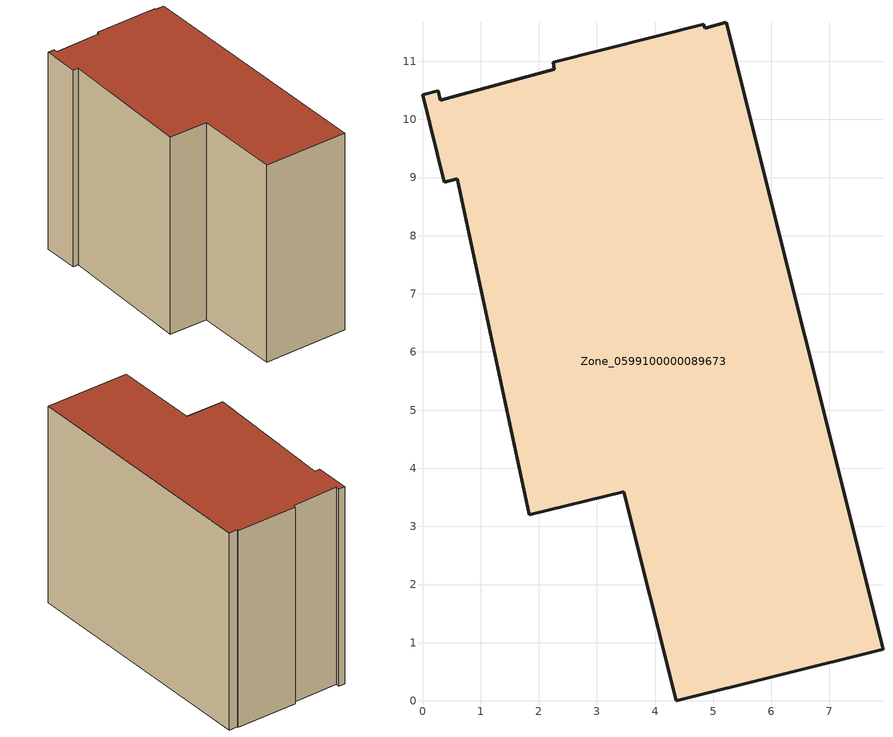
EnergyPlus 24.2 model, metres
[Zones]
Zone_0599100000089673
 floor ground (C_G): 4.84,11.64 4.86,11.57 5.22,11.67 7.92,0.89 4.36,0 3.46,3.6 1.84,3.2 0.6,8.98 0.38,8.92 0,10.42 0.28,10.49 0.31,10.33 2.27,10.87 2.25,10.99 z0
 wall outside (C_F): 4.36,0 7.92,0.89 5.22,11.67 4.86,11.57 4.84,11.64 2.25,10.99 2.27,10.87 0.31,10.33 0.28,10.49 0,10.42 0.38,8.92 0.6,8.98 1.84,3.2 3.46,3.6 4.36,0 z0:8.68
 roof outside (C_R): 4.86,11.57 4.84,11.64 2.25,10.99 2.27,10.87 0.31,10.33 0.28,10.49 0,10.42 0.38,8.92 0.6,8.98 1.84,3.2 3.46,3.6 4.36,0 7.92,0.89 5.22,11.67 z8.68
[BUILDING]
Pand.0599100000089673: North Axis=0; Terrain=City; Loads Convergence Tolerance Value=0.04; Temperature Convergence Tolerance Value=0.4; Solar Distribution=FullExterior; Maximum Number of Warmup Days=25; Minimum Number of Warmup Days=1
[Site:Location]
Rotterdam.The.Hague.AP_ZH_NLD Design_Conditions: Latitude=51.96; Longitude=4.45; Time Zone=1; Elevation=-4.5
[SITE:GROUNDTEMPERATURE:BUILDINGSURFACE]
18, 18, 18, 18, 18, 18, 18, 18, 18, 18, 18, 18
[MATERIAL] Thermal Absorptance=0.9; Solar Absorptance=0.7; Visible Absorptance=0.7
Name | Roughness | Thickness | Conductivity | Density | Specific Heat
G.TC.1992-2005 | MediumSmooth | 0.15 | 0.06 | 540 | 1210
F.TC.1992-2005 | Rough | 0.3 | 0.12 | 1920 | 840
R.TC.1992-2005 | MediumRough | 0.2 | 0.08 | 1500 | 1000
[CONSTRUCTION]
C_G: G.TC.1992-2005
C_F: F.TC.1992-2005
C_R: R.TC.1992-2005
[ZONE]
Zone_0599100000089673: Type=1; Multiplier=1; Ceiling Height=Autocalculate; Volume=Autocalculate; Floor Area=autocalculate; Part of Total Floor Area=Yes
[ZONEINFILTRATION:DESIGNFLOWRATE]
Infil_Zone_0599100000089673: Zone or ZoneList or Space or SpaceList=Zone_0599100000089673; Schedule=AlwaysOn; Design Flow Rate Calculation Method=Flow/Area; Flow Rate per Floor Area=0.0015; Constant Term Coefficient=1; Temperature Term Coefficient=0; Velocity Term Coefficient=0; Velocity Squared Term Coefficient=0
[HVACTEMPLATE:ZONE:IDEALLOADSAIRSYSTEM]
Zone_0599100000089673: Maximum Heating Supply Air Temperature=50; Minimum Cooling Supply Air Temperature=13; Maximum Heating Supply Air Humidity Ratio=0.0156; Minimum Cooling Supply Air Humidity Ratio=0.0077; Heating Limit=NoLimit; Cooling Limit=NoLimit; Dehumidification Control Type=ConstantSensibleHeatRatio; Cooling Sensible Heat Ratio=0.7; Dehumidification Setpoint=60; Humidification Control Type=None; Humidification Setpoint=30; Outdoor Air Method=None; Outdoor Air Flow Rate per Person=0.00944; Outdoor Air Flow Rate per Zone Floor Area=0; Outdoor Air Flow Rate per Zone=0; Demand Controlled Ventilation Type=None; Outdoor Air Economizer Type=NoEconomizer; Heat Recovery Type=None; Sensible Heat Recovery Effectiveness=0.7; Latent Heat Recovery Effectiveness=0.65
[ZONECONTROL:THERMOSTAT]
ThermostatControl_Zone_0599100000089673: Zone or ZoneList=Zone_0599100000089673; Control Type Schedule=DualSetpointControlType; Control 1=Thermostat_Zone_0599100000089673; Temperature Difference Between Cutout And Setpoint=0
[THERMOSTATSETPOINT:DUALSETPOINT]
Thermostat_Zone_0599100000089673: Heating Setpoint Temperature Schedule=HeatingSetpoint_Zone_0599100000089673; Cooling Setpoint Temperature Schedule=CoolingSetpoint_Zone_0599100000089673
[SCHEDULE:COMPACT]
HeatingSetpoint_Zone_0599100000089673: Through: 12/31, For: AllDays, Until: 24:00, 21
CoolingSetpoint_Zone_0599100000089673: Through: 12/31, For: AllDays, Until: 24:00, 24
DualSetpointControlType: Through: 12/31, For: AllDays, Until: 24:00, 4
AlwaysOn: Through: 12/31, For: AllDays, Until: 24:00, 1
